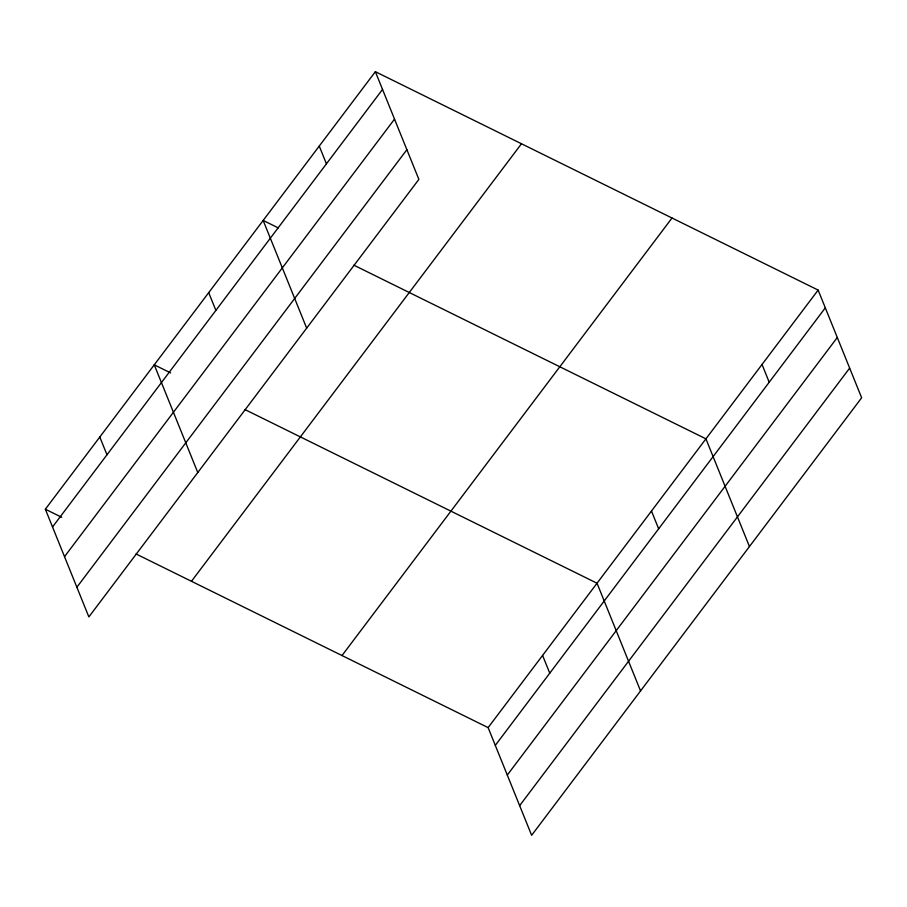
<?xml version="1.0" encoding="UTF-8"?>
<svg xmlns="http://www.w3.org/2000/svg" width="907" height="907" viewBox="0 0 907 907"><rect width="100%" height="100%" fill="white"/><g stroke="black" fill="none" stroke-linecap="round" stroke-linejoin="round"><path stroke-width="1.36" d="M375.362 71.687L418.875 179.382L88.863 616.919L45.35 509.212L375.362 71.687L818.137 290.081L861.65 397.788L531.638 835.313L488.125 727.618L136.039 553.95M52.527 526.978L382.527 89.442M64.522 556.66L394.522 119.123M76.868 587.237L406.88 149.7M191.468 581.285L521.48 143.76M342.007 655.546L672.019 218.009M488.125 727.618L818.137 290.081M495.301 745.373L825.313 307.836M507.296 775.054L837.297 337.517M519.654 805.631L849.655 368.106M278.268 227.895L263.155 220.446L306.668 328.141M353.843 265.173L705.929 438.841L749.443 546.547M170.629 372.902L154.258 364.829L197.771 472.536M244.947 409.567L597.033 583.224L640.546 690.93M45.35 509.212L61.721 517.296M762.039 364.467L769.204 382.221M651.487 511.038L658.652 528.792M542.579 655.421L549.755 673.175M319.253 146.061L326.429 163.816M208.701 292.632L215.877 310.398M99.804 437.027L106.981 454.781"/></g></svg>
